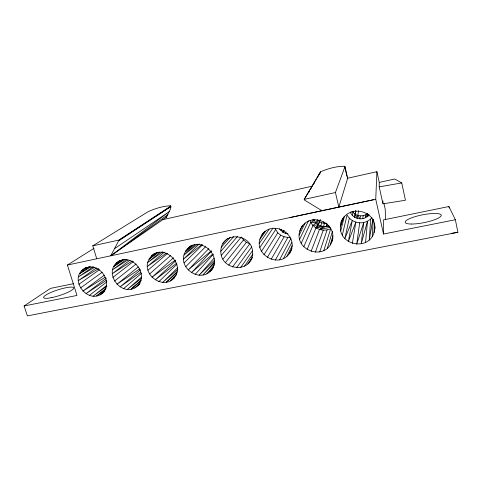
<?xml version="1.0" encoding="UTF-8"?>
<svg xmlns="http://www.w3.org/2000/svg" width="482" height="482" viewBox="0 0 482 482"><rect width="100%" height="100%" fill="white"/><g stroke="black" fill="none" stroke-linecap="round" stroke-linejoin="round"><path stroke-width="0.72" d="M92.773 245.82L119.054 240.048L170.803 206.573L170.483 208.971L166.465 217.123L110.733 255.803L119.054 240.048L170.676 206.121L170.526 205.796C162.838 206.037 155.21 208.543 148.209 211.658L92.773 245.82L96.737 258.786M379.28 182.401L394.734 179.003L401.735 182.943L405.452 200.235L382.961 203.838L379.201 186.859L379.28 182.401L376.906 171.682L347.649 178.238L338.846 207.097L289.965 217.563M73.758 283.633L50.477 288.393L24.1 305.968L27.384 315.891L457.9 232.306L455.357 219.732L383.503 234.035L375.743 199.265L376.906 171.682M374.869 228.528C375.978 209.393 346.907 204.278 341.093 222.455L341.702 220.328C332.285 245.947 373.918 254.309 374.93 227.028M374.026 232.74L374.478 223.124M372.249 236.704L373.231 219.196M372.044 217.677L370.7 219.075L369.23 240.054L372.887 219.159M365.567 242.464L367.483 221.232L370.7 219.075M367.567 213.568L365.826 214.755L365.513 217.719C360.313 220.316 353.481 218.322 350.691 213.152L350.992 211.719M362.807 218.653L363.175 215.671L365.826 214.755M220.816 251.255C221.063 230.167 253.231 233.409 252.58 253.164C252.11 274.017 220.376 270.782 220.816 251.255L233.589 236.668M367.983 214.43L367.73 216.322L365.513 217.719L367.766 213.821M359.692 222.829L356.71 244.211L363.699 222.564L367.483 221.232L361.223 243.741L363.699 222.564C357.24 223.732 350.239 220.949 347.076 215.032L342.31 235.102M363.175 215.671L360.367 215.888L359.946 218.87L357.59 215.37L355.053 214.255L352.119 211.393M291.953 248.387C282.94 274.095 245.977 252.11 264.19 231.896M357.777 215.677L358.572 210.712M332.869 238.271C327.368 264.738 287.573 248.742 302.256 225.847M352.348 243.392L355.855 222.136L348.39 241.452L352.234 220.654L344.877 238.584L349.323 218.099M332.05 241.151C337.888 223.293 311.426 211.381 301.599 227.167M354.752 217.34L355.915 210.785M354.523 217.201L355.698 210.652M352.372 215.412L353.222 211.08M340.69 231.005L344.371 216.496M342.575 218.274L340.37 226.841L343.732 217.027M330.212 244.977L332.875 235.74M327.405 248.176L332.417 231.414M323.832 250.544L330.724 228.649C323.205 232.445 312.842 228.727 310.065 220.648M319.729 251.917L327.097 229.89M311.077 251.411L319.464 229.498L326.224 226.215L327.079 223.75M315.379 252.207L323.259 230.179M330.278 227.269L319.464 229.498L323.434 226.426L324.561 223.341L326.615 223.184M373.58 199.723L338.846 207.097L335.436 192.535L344.979 166.615L344.648 166.272C336.364 166.194 327.983 168.604 320.379 171.833L304.214 199.385L304.365 199.994L321.934 210.7M323.302 223.16L323.82 221.774M212.815 268.143L209.929 271.571C225.534 256.267 197.216 232.39 185.528 251.477C175.767 268.106 202.482 285.211 212.803 268.173M324.561 223.341L321.849 222.823L320.669 225.895L315.963 227.896L307.106 249.574M85.718 267.685C66.161 277.939 89.025 307.534 104.106 291.779M320.168 219.726L318.138 224.769L315.963 227.896L323.434 226.426L329.706 226.359M320.379 219.858L318.355 224.907L315.963 227.896M120.072 260.407C99.955 270.95 123.163 301.051 138.647 284.898M156.554 252.755L149.179 259.051C140.262 273.951 163.699 291.291 174.749 277.246L173.171 278.843C188.064 263.937 160.5 240.331 149.179 259.051L158.126 252.472M368.525 214.46L367.73 216.322L369.14 214.767M303.732 246.826L312.993 225.474L315.975 222.835L317.289 219.991L319.367 221.72M301.178 243.35L310.745 222.407L314.306 220.611L314.848 219.491M289.646 253.044C300.726 235.529 272.553 217.972 261.612 235.499M299.617 239.373L308.438 220.87M299.153 235.162L305.052 223.16M286.971 256.183L292.225 245.693M299.828 230.999L302.756 225.136M283.53 258.491L291.688 242.591M279.566 259.828L290.887 238.476M275.349 260.105L287.838 237.457L290.08 237.295M271.161 259.31L284.127 236.776L287.838 237.457M308.516 192.872L309.269 191.577M310.402 189.631L311.155 188.335M313.8 183.805L314.553 182.509M317.198 177.972L317.951 176.677M319.084 174.737L320.217 172.791L317.168 177.858M279.452 228.745L282.994 232.264L285.26 233.24L285.995 231.975M282.994 232.264L284.127 230.372M282.777 232.125L283.91 230.239M267.275 257.496L280.699 235.192L277.771 232.806L274.999 228.402M316.409 179.123L304.214 199.385L335.436 192.535M280.693 230.39L281.464 229.143M263.961 254.791L277.771 232.806M261.437 251.375L275.547 229.781M250.375 260.864L252.032 258.424M259.864 247.471L272.908 228.185M247.82 263.931L252.454 257.129M244.513 266.191L252.905 254.026M259.358 243.338L269.089 229.348M240.681 267.492L252.309 250.989M259.949 239.259L265.6 231.288M264.238 232.33L265.106 231.113M236.584 267.751L251.682 246.917M232.505 266.962L249.784 243.856L246.416 242.289L243.537 239.934L241.771 237.554M102.955 292.737C113.879 281.464 98.232 261.069 84.471 268.516M228.709 265.172L246.416 242.289M225.449 262.509L243.537 239.934M222.949 259.147L241.331 236.957M206.802 273.77L214.442 264.757M212.435 268.498L213.387 267.377M221.365 255.309L237.506 236.409M214.725 261.437L203.006 274.915L214.412 263.052M214.074 258.171L199.012 275.306L214.46 260.19M221.334 247.254L230.161 237.361M222.901 243.573L227.396 238.59M195.09 274.505L213.442 254.159M211.568 251.062L191.462 272.667L212.532 254.249M208.79 248.628L188.185 269.974L211.339 250.875M170.164 280.994L176.406 274.698M185.721 266.727L205.549 246.766M177.081 271.643L166.483 282.109L176.978 272.511M177.665 267.721L162.609 282.488L177.864 269.281M184.064 262.907L202.5 244.868M199.229 243.916L183.564 259.051L202.085 244.404M192.969 245.224L185.528 251.477L191.42 245.808M158.783 281.693L176.972 264.226M185.528 251.477L191.529 245.82M194.794 244.838L183.979 254.99L197.457 244.181M175.785 260.69L155.234 279.873L176.9 263.015M187.799 248.399L190.529 245.886M139.75 283.862L137.533 285.898C148.98 274.469 132.954 253.568 118.867 261.286M173.532 257.756L152.011 277.222L175.279 260.099M134.629 288.001L140.154 283.079M149.571 274.023L170.767 255.346M141.154 280.253L131.068 289.086L140.883 281M141.473 277.096L127.308 289.447L141.425 278.385M147.908 270.275L167.591 253.369M123.573 288.658L141.6 273.228M164.266 252.146L147.365 266.486L166.368 253.164M140.563 269.793L120.096 286.868L140.756 272.24M149.179 259.051L156.578 252.936M159.825 252.508L147.715 262.497L162.904 251.755M138.328 266.895L116.927 284.253L139.81 268.902M151.348 256.038L154.836 253.213M100.16 294.803L104.847 291.02M106.022 288.465L96.713 295.858L105.63 289.11M106.57 285.501L93.056 296.201L106.962 286.169M114.511 281.102L136.111 263.991M89.411 295.418L106.926 281.777M124.543 259.37L113.927 266.401L122.783 259.533M112.842 277.415L133.424 261.503M129.935 260.184L112.264 273.692L132.225 260.979M106.377 278.15L86.007 293.646L106.564 280.193M113.927 266.401L122.862 259.744M126.398 259.479L112.553 269.775L127.742 260.051M104.389 275.126L82.886 291.074L105.058 277.301M115.993 263.449L120.169 260.401M80.488 287.977L102.172 272.246M90.67 266.877L79.735 273.529L89.435 266.588M78.819 284.35L99.425 269.727M96.424 267.908L78.211 280.687L98.708 268.619M79.735 273.529L89.562 266.805M93.309 266.673L78.439 276.843L94.382 267.426M114.843 248.459L169.441 211.484L110.733 255.803L167.911 214.647L165.947 217.213L166.465 217.123M81.705 270.631L86.627 267.335M119.048 240.645L170.803 206.573M24.1 305.968L76.975 295.448L67.414 265.046L93.996 248.357M326.224 226.215L328.844 225.305M162.826 219.647L312.216 186.179M67.414 265.046L375.743 199.265M455.357 219.732L448.905 206.519L383.317 219.943L383.503 234.035M379.201 186.859L401.735 182.943M451.218 233.354L457.9 232.306L456.406 232.438M312.993 225.474L318.138 224.769L320.669 225.895L323.434 226.426M310.745 222.407L315.975 222.835L318.138 224.769L317.289 219.991M360.367 215.888L357.59 215.37L357.337 218.479L355.276 214.394M285.26 233.24L287.965 233.77M312.197 219.87L314.306 220.611L315.975 222.835M319.584 221.853L321.849 222.823M280.699 235.192L284.127 236.776M347.305 177.84L347.649 178.238L344.979 166.615M313.812 219.334L314.306 220.611M170.526 205.796L170.947 207.29M320.379 171.833L320.494 172.315M344.817 166.995L346.974 176.394M383.985 203.693L385.232 209.321L385.51 219.563M448.905 206.519L449.2 207.977M382.925 200.94L382.949 203.115M51.887 297.575A15.822 2.946 -17.9 0 0 73.728 287.85A15.822 2.946 -17.9 0 0 50.393 292.695A15.822 2.946 -17.9 0 0 51.887 297.575M411.532 224.034A18.388 3.983 -11.2 0 0 440.97 216.117A18.388 3.983 -11.2 0 0 417.123 216.075A18.388 3.983 -11.2 0 0 411.532 224.034"/></g></svg>
